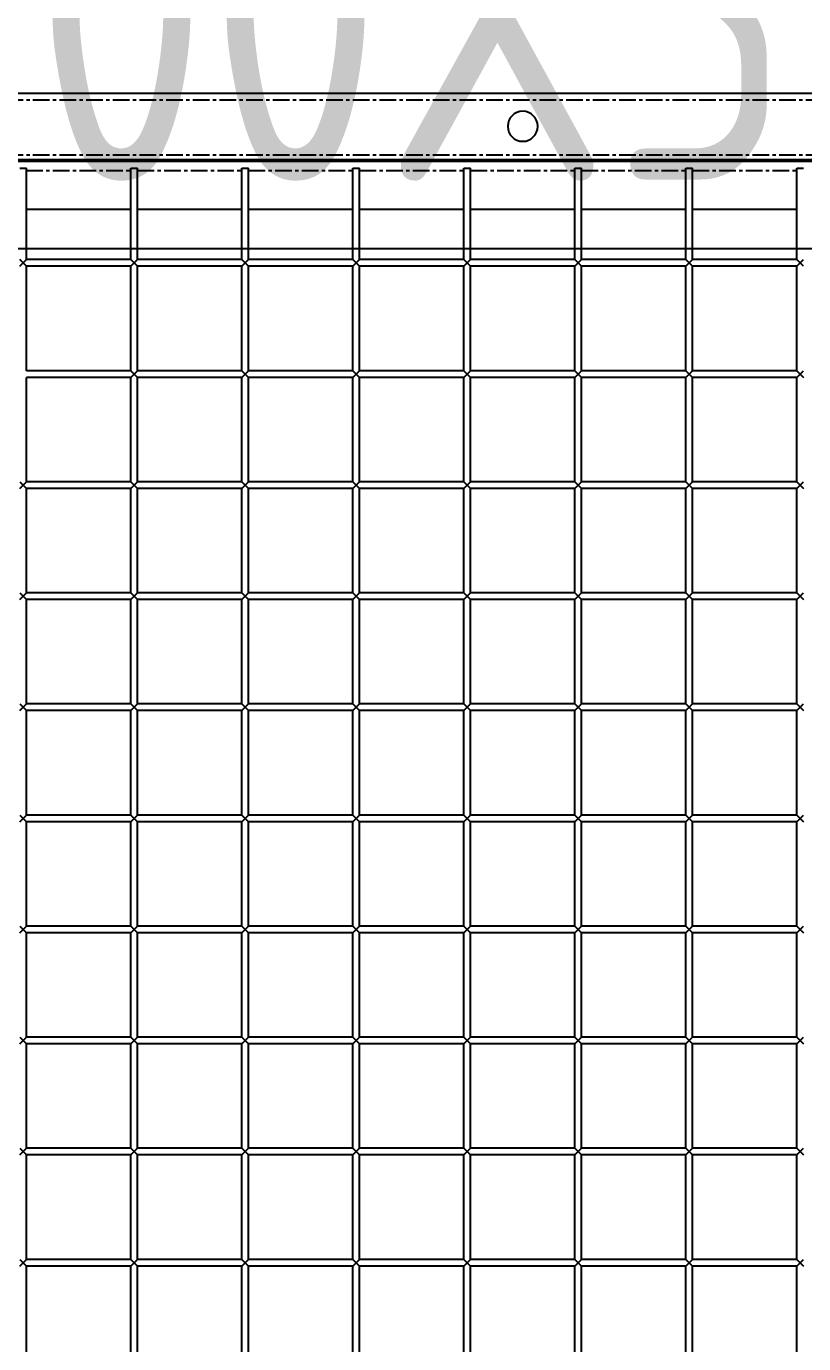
# Model space of a CAD drawing. Header units: millimetres. Extents: x -198529 to 244266, y -64 to 158464.
# Drawn here: x -148048 to -147698, y 108137 to 108730 of the extents above; entities that cross this region are included whole.
import ezdxf

# ---------------------------------------------------------------- set-up
doc = ezdxf.new("R2010")
doc.units = ezdxf.units.MM
doc.linetypes.add('CENTER', pattern=[12, 7.5, -1.5, 1.5, -1.5])
for name, color, linetype in [('0-DCC', 30, 'Continuous'), ('0-DCC-STRUC', 180, 'Continuous'), ('0-DCC-STRUC-T', 4, 'Continuous')]:
    doc.layers.add(name, color=color, linetype=linetype)
doc.styles.add('EDRI-COM', font='tssdeng.shx', dxfattribs={"width": 0.8, "bigfont": 'hztxt.shx'})

# ---------------------------------------------------------------- blocks, each defined once
blk = doc.blocks.new('DCC2850x1800(右)')
at = {"color": 0, "linetype": 'Continuous'}
for p, q in [((65614.5, -72678.48), (62966, -72678.48)), ((62966, -72709.38), (65613, -72709.38)), ((64142.5, -72712.38), (64139.5, -72712.38)), ((64142.5, -72753.48), (64142.5, -72712.38)), ((64189.5, -72753.48), (64189.5, -72712.38)), ((64192.5, -72712.38), (64189.5, -72712.38)), ((64192.5, -72753.48), (64192.5, -72712.38)), ((64239.5, -72753.48), (64239.5, -72712.38)), ((64242.5, -72712.38), (64239.5, -72712.38)), ((64242.5, -72753.48), (64242.5, -72712.38)), ((64289.5, -72753.48), (64289.5, -72712.38)), ((64292.5, -72712.38), (64289.5, -72712.38)), ((64292.5, -72753.48), (64292.5, -72712.38)), ((64339.5, -72753.48), (64339.5, -72712.38)), ((64342.5, -72712.38), (64339.5, -72712.38)), ((64342.5, -72753.48), (64342.5, -72712.38)), ((64389.5, -72753.48), (64389.5, -72712.38)), ((64392.5, -72712.38), (64389.5, -72712.38)), ((64392.5, -72753.48), (64392.5, -72712.38)), ((64439.5, -72753.48), (64439.5, -72712.38)), ((64442.5, -72712.38), (64439.5, -72712.38)), ((64442.5, -72753.48), (64442.5, -72712.38)), ((64489.5, -72753.48), (64489.5, -72712.38)), ((64492.5, -72712.38), (64489.5, -72712.38)), ((64142.5, -72730.88), (64189.5, -72730.88)), ((64192.5, -72730.88), (64239.5, -72730.88)), ((64242.5, -72730.88), (64289.5, -72730.88)), ((64292.5, -72730.88), (64339.5, -72730.88)), ((64342.5, -72730.88), (64389.5, -72730.88)), ((64392.5, -72730.88), (64439.5, -72730.88)), ((64442.5, -72730.88), (64489.5, -72730.88)), ((64142.5, -72756.48), (64139.5, -72753.48)), ((64139.5, -72756.48), (64142.5, -72753.48)), ((64142.5, -72753.48), (64189.5, -72753.48)), ((64142.5, -72756.48), (64189.5, -72756.48)), ((64142.5, -72803.48), (64142.5, -72756.48)), ((64192.5, -72756.48), (64189.5, -72753.48)), ((64189.5, -72756.48), (64192.5, -72753.48)), ((64189.5, -72803.48), (64189.5, -72756.48)), ((64192.5, -72753.48), (64239.5, -72753.48)), ((64192.5, -72756.48), (64239.5, -72756.48)), ((64192.5, -72803.48), (64192.5, -72756.48)), ((64242.5, -72756.48), (64239.5, -72753.48)), ((64239.5, -72756.48), (64242.5, -72753.48)), ((64239.5, -72803.48), (64239.5, -72756.48)), ((64242.5, -72753.48), (64289.5, -72753.48)), ((64242.5, -72756.48), (64289.5, -72756.48)), ((64242.5, -72803.48), (64242.5, -72756.48)), ((64292.5, -72756.48), (64289.5, -72753.48)), ((64289.5, -72756.48), (64292.5, -72753.48)), ((64289.5, -72803.48), (64289.5, -72756.48)), ((64292.5, -72753.48), (64339.5, -72753.48)), ((64292.5, -72756.48), (64339.5, -72756.48)), ((64292.5, -72803.48), (64292.5, -72756.48)), ((64342.5, -72756.48), (64339.5, -72753.48)), ((64339.5, -72756.48), (64342.5, -72753.48)), ((64339.5, -72803.48), (64339.5, -72756.48)), ((64342.5, -72753.48), (64389.5, -72753.48)), ((64342.5, -72756.48), (64389.5, -72756.48)), ((64342.5, -72803.48), (64342.5, -72756.48)), ((64392.5, -72756.48), (64389.5, -72753.48)), ((64389.5, -72756.48), (64392.5, -72753.48)), ((64389.5, -72803.48), (64389.5, -72756.48)), ((64392.5, -72753.48), (64439.5, -72753.48)), ((64392.5, -72756.48), (64439.5, -72756.48)), ((64392.5, -72803.48), (64392.5, -72756.48)), ((64442.5, -72756.48), (64439.5, -72753.48)), ((64439.5, -72756.48), (64442.5, -72753.48)), ((64439.5, -72803.48), (64439.5, -72756.48)), ((64442.5, -72753.48), (64489.5, -72753.48)), ((64442.5, -72756.48), (64489.5, -72756.48)), ((64442.5, -72803.48), (64442.5, -72756.48)), ((64492.5, -72756.48), (64489.5, -72753.48)), ((64489.5, -72756.48), (64492.5, -72753.48)), ((64489.5, -72803.48), (64489.5, -72756.48)), ((64142.5, -72806.48), (64139.5, -72803.48)), ((64142.5, -72803.48), (64139.5, -72806.48)), ((64142.5, -72803.48), (64189.5, -72803.48)), ((64142.5, -72853.48), (64142.5, -72806.48)), ((64142.5, -72806.48), (64189.5, -72806.48)), ((64192.5, -72806.48), (64189.5, -72803.48)), ((64192.5, -72803.48), (64189.5, -72806.48)), ((64189.5, -72853.48), (64189.5, -72806.48)), ((64192.5, -72803.48), (64239.5, -72803.48)), ((64192.5, -72853.48), (64192.5, -72806.48)), ((64192.5, -72806.48), (64239.5, -72806.48)), ((64242.5, -72806.48), (64239.5, -72803.48)), ((64242.5, -72803.48), (64239.5, -72806.48)), ((64239.5, -72853.48), (64239.5, -72806.48)), ((64242.5, -72803.48), (64289.5, -72803.48)), ((64242.5, -72853.48), (64242.5, -72806.48)), ((64242.5, -72806.48), (64289.5, -72806.48)), ((64292.5, -72806.48), (64289.5, -72803.48)), ((64292.5, -72803.48), (64289.5, -72806.48)), ((64289.5, -72853.48), (64289.5, -72806.48)), ((64292.5, -72803.48), (64339.5, -72803.48)), ((64292.5, -72853.48), (64292.5, -72806.48)), ((64292.5, -72806.48), (64339.5, -72806.48)), ((64342.5, -72806.48), (64339.5, -72803.48)), ((64342.5, -72803.48), (64339.5, -72806.48)), ((64339.5, -72853.48), (64339.5, -72806.48)), ((64342.5, -72803.48), (64389.5, -72803.48)), ((64342.5, -72853.48), (64342.5, -72806.48)), ((64342.5, -72806.48), (64389.5, -72806.48)), ((64392.5, -72806.48), (64389.5, -72803.48)), ((64392.5, -72803.48), (64389.5, -72806.48)), ((64389.5, -72853.48), (64389.5, -72806.48)), ((64392.5, -72803.48), (64439.5, -72803.48)), ((64392.5, -72853.48), (64392.5, -72806.48)), ((64392.5, -72806.48), (64439.5, -72806.48)), ((64442.5, -72806.48), (64439.5, -72803.48)), ((64442.5, -72803.48), (64439.5, -72806.48)), ((64439.5, -72853.48), (64439.5, -72806.48)), ((64442.5, -72803.48), (64489.5, -72803.48)), ((64442.5, -72853.48), (64442.5, -72806.48)), ((64442.5, -72806.48), (64489.5, -72806.48)), ((64489.5, -72853.48), (64489.5, -72806.48)), ((64142.5, -72856.48), (64139.5, -72853.48)), ((64142.5, -72853.48), (64139.5, -72856.48)), ((64142.5, -72853.48), (64189.5, -72853.48)), ((64192.5, -72856.48), (64189.5, -72853.48)), ((64192.5, -72853.48), (64189.5, -72856.48)), ((64192.5, -72853.48), (64239.5, -72853.48)), ((64242.5, -72856.48), (64239.5, -72853.48)), ((64242.5, -72853.48), (64239.5, -72856.48)), ((64242.5, -72853.48), (64289.5, -72853.48)), ((64292.5, -72856.48), (64289.5, -72853.48)), ((64292.5, -72853.48), (64289.5, -72856.48)), ((64292.5, -72853.48), (64339.5, -72853.48)), ((64342.5, -72856.48), (64339.5, -72853.48)), ((64342.5, -72853.48), (64339.5, -72856.48)), ((64342.5, -72853.48), (64389.5, -72853.48)), ((64392.5, -72856.48), (64389.5, -72853.48)), ((64392.5, -72853.48), (64389.5, -72856.48)), ((64392.5, -72853.48), (64439.5, -72853.48)), ((64442.5, -72856.48), (64439.5, -72853.48)), ((64442.5, -72853.48), (64439.5, -72856.48)), ((64442.5, -72853.48), (64489.5, -72853.48)), ((64492.5, -72856.48), (64489.5, -72853.48)), ((64492.5, -72853.48), (64489.5, -72856.48)), ((64142.5, -72903.48), (64142.5, -72856.48)), ((64142.5, -72856.48), (64189.5, -72856.48)), ((64189.5, -72903.48), (64189.5, -72856.48)), ((64192.5, -72903.48), (64192.5, -72856.48)), ((64192.5, -72856.48), (64239.5, -72856.48)), ((64239.5, -72903.48), (64239.5, -72856.48)), ((64242.5, -72903.48), (64242.5, -72856.48)), ((64242.5, -72856.48), (64289.5, -72856.48)), ((64289.5, -72903.48), (64289.5, -72856.48)), ((64292.5, -72903.48), (64292.5, -72856.48)), ((64292.5, -72856.48), (64339.5, -72856.48)), ((64339.5, -72903.48), (64339.5, -72856.48)), ((64342.5, -72903.48), (64342.5, -72856.48)), ((64342.5, -72856.48), (64389.5, -72856.48)), ((64389.5, -72903.48), (64389.5, -72856.48)), ((64392.5, -72903.48), (64392.5, -72856.48)), ((64392.5, -72856.48), (64439.5, -72856.48)), ((64439.5, -72903.48), (64439.5, -72856.48)), ((64442.5, -72903.48), (64442.5, -72856.48)), ((64442.5, -72856.48), (64489.5, -72856.48)), ((64489.5, -72903.48), (64489.5, -72856.48)), ((64142.5, -72906.48), (64139.5, -72903.48)), ((64142.5, -72903.48), (64139.5, -72906.48)), ((64142.5, -72903.48), (64189.5, -72903.48)), ((64142.5, -72953.48), (64142.5, -72906.48)), ((64142.5, -72906.48), (64189.5, -72906.48)), ((64192.5, -72906.48), (64189.5, -72903.48)), ((64192.5, -72903.48), (64189.5, -72906.48)), ((64189.5, -72953.48), (64189.5, -72906.48)), ((64192.5, -72903.48), (64239.5, -72903.48)), ((64192.5, -72953.48), (64192.5, -72906.48)), ((64192.5, -72906.48), (64239.5, -72906.48)), ((64242.5, -72906.48), (64239.5, -72903.48)), ((64242.5, -72903.48), (64239.5, -72906.48)), ((64239.5, -72953.48), (64239.5, -72906.48)), ((64242.5, -72903.48), (64289.5, -72903.48)), ((64242.5, -72953.48), (64242.5, -72906.48)), ((64242.5, -72906.48), (64289.5, -72906.48)), ((64292.5, -72906.48), (64289.5, -72903.48)), ((64292.5, -72903.48), (64289.5, -72906.48)), ((64289.5, -72953.48), (64289.5, -72906.48)), ((64292.5, -72903.48), (64339.5, -72903.48)), ((64292.5, -72953.48), (64292.5, -72906.48)), ((64292.5, -72906.48), (64339.5, -72906.48)), ((64342.5, -72906.48), (64339.5, -72903.48)), ((64342.5, -72903.48), (64339.5, -72906.48)), ((64339.5, -72953.48), (64339.5, -72906.48)), ((64342.5, -72903.48), (64389.5, -72903.48)), ((64342.5, -72953.48), (64342.5, -72906.48)), ((64342.5, -72906.48), (64389.5, -72906.48)), ((64392.5, -72906.48), (64389.5, -72903.48)), ((64392.5, -72903.48), (64389.5, -72906.48)), ((64389.5, -72953.48), (64389.5, -72906.48)), ((64392.5, -72903.48), (64439.5, -72903.48)), ((64392.5, -72953.48), (64392.5, -72906.48)), ((64392.5, -72906.48), (64439.5, -72906.48)), ((64442.5, -72906.48), (64439.5, -72903.48)), ((64442.5, -72903.48), (64439.5, -72906.48)), ((64439.5, -72953.48), (64439.5, -72906.48)), ((64442.5, -72903.48), (64489.5, -72903.48)), ((64442.5, -72953.48), (64442.5, -72906.48)), ((64442.5, -72906.48), (64489.5, -72906.48)), ((64492.5, -72906.48), (64489.5, -72903.48)), ((64492.5, -72903.48), (64489.5, -72906.48)), ((64489.5, -72953.48), (64489.5, -72906.48)), ((64142.5, -72956.48), (64139.5, -72953.48)), ((64142.5, -72953.48), (64139.5, -72956.48)), ((64142.5, -72953.48), (64189.5, -72953.48)), ((64192.5, -72956.48), (64189.5, -72953.48)), ((64192.5, -72953.48), (64189.5, -72956.48)), ((64192.5, -72953.48), (64239.5, -72953.48)), ((64242.5, -72956.48), (64239.5, -72953.48)), ((64242.5, -72953.48), (64239.5, -72956.48)), ((64242.5, -72953.48), (64289.5, -72953.48)), ((64292.5, -72956.48), (64289.5, -72953.48)), ((64292.5, -72953.48), (64289.5, -72956.48)), ((64292.5, -72953.48), (64339.5, -72953.48)), ((64342.5, -72956.48), (64339.5, -72953.48)), ((64342.5, -72953.48), (64339.5, -72956.48)), ((64342.5, -72953.48), (64389.5, -72953.48)), ((64392.5, -72956.48), (64389.5, -72953.48)), ((64392.5, -72953.48), (64389.5, -72956.48)), ((64392.5, -72953.48), (64439.5, -72953.48)), ((64442.5, -72956.48), (64439.5, -72953.48)), ((64442.5, -72953.48), (64439.5, -72956.48)), ((64442.5, -72953.48), (64489.5, -72953.48)), ((64492.5, -72956.48), (64489.5, -72953.48)), ((64492.5, -72953.48), (64489.5, -72956.48)), ((64142.5, -73003.48), (64142.5, -72956.48)), ((64142.5, -72956.48), (64189.5, -72956.48)), ((64189.5, -73003.48), (64189.5, -72956.48)), ((64192.5, -73003.48), (64192.5, -72956.48)), ((64192.5, -72956.48), (64239.5, -72956.48)), ((64239.5, -73003.48), (64239.5, -72956.48)), ((64242.5, -73003.48), (64242.5, -72956.48)), ((64242.5, -72956.48), (64289.5, -72956.48)), ((64289.5, -73003.48), (64289.5, -72956.48)), ((64292.5, -73003.48), (64292.5, -72956.48)), ((64292.5, -72956.48), (64339.5, -72956.48)), ((64339.5, -73003.48), (64339.5, -72956.48)), ((64342.5, -73003.48), (64342.5, -72956.48)), ((64342.5, -72956.48), (64389.5, -72956.48)), ((64389.5, -73003.48), (64389.5, -72956.48)), ((64392.5, -73003.48), (64392.5, -72956.48)), ((64392.5, -72956.48), (64439.5, -72956.48)), ((64439.5, -73003.48), (64439.5, -72956.48)), ((64442.5, -73003.48), (64442.5, -72956.48)), ((64442.5, -72956.48), (64489.5, -72956.48)), ((64489.5, -73003.48), (64489.5, -72956.48)), ((64142.5, -73006.48), (64139.5, -73003.48)), ((64142.5, -73003.48), (64139.5, -73006.48)), ((64142.5, -73003.48), (64189.5, -73003.48)), ((64142.5, -73053.48), (64142.5, -73006.48)), ((64142.5, -73006.48), (64189.5, -73006.48)), ((64192.5, -73006.48), (64189.5, -73003.48)), ((64192.5, -73003.48), (64189.5, -73006.48)), ((64189.5, -73053.48), (64189.5, -73006.48)), ((64192.5, -73003.48), (64239.5, -73003.48)), ((64192.5, -73053.48), (64192.5, -73006.48)), ((64192.5, -73006.48), (64239.5, -73006.48)), ((64242.5, -73006.48), (64239.5, -73003.48)), ((64242.5, -73003.48), (64239.5, -73006.48)), ((64239.5, -73053.48), (64239.5, -73006.48)), ((64242.5, -73003.48), (64289.5, -73003.48)), ((64242.5, -73053.48), (64242.5, -73006.48)), ((64242.5, -73006.48), (64289.5, -73006.48)), ((64292.5, -73006.48), (64289.5, -73003.48)), ((64292.5, -73003.48), (64289.5, -73006.48)), ((64289.5, -73053.48), (64289.5, -73006.48)), ((64292.5, -73003.48), (64339.5, -73003.48)), ((64292.5, -73053.48), (64292.5, -73006.48)), ((64292.5, -73006.48), (64339.5, -73006.48)), ((64342.5, -73006.48), (64339.5, -73003.48)), ((64342.5, -73003.48), (64339.5, -73006.48)), ((64339.5, -73053.48), (64339.5, -73006.48)), ((64342.5, -73003.48), (64389.5, -73003.48)), ((64342.5, -73053.48), (64342.5, -73006.48)), ((64342.5, -73006.48), (64389.5, -73006.48)), ((64392.5, -73006.48), (64389.5, -73003.48)), ((64392.5, -73003.48), (64389.5, -73006.48)), ((64389.5, -73053.48), (64389.5, -73006.48)), ((64392.5, -73003.48), (64439.5, -73003.48)), ((64392.5, -73053.48), (64392.5, -73006.48)), ((64392.5, -73006.48), (64439.5, -73006.48)), ((64442.5, -73006.48), (64439.5, -73003.48)), ((64442.5, -73003.48), (64439.5, -73006.48)), ((64439.5, -73053.48), (64439.5, -73006.48)), ((64442.5, -73003.48), (64489.5, -73003.48)), ((64442.5, -73053.48), (64442.5, -73006.48)), ((64442.5, -73006.48), (64489.5, -73006.48)), ((64492.5, -73006.48), (64489.5, -73003.48)), ((64492.5, -73003.48), (64489.5, -73006.48)), ((64489.5, -73053.48), (64489.5, -73006.48)), ((64142.5, -73056.48), (64139.5, -73053.48)), ((64142.5, -73053.48), (64139.5, -73056.48)), ((64142.5, -73053.48), (64189.5, -73053.48)), ((64192.5, -73056.48), (64189.5, -73053.48)), ((64192.5, -73053.48), (64189.5, -73056.48)), ((64192.5, -73053.48), (64239.5, -73053.48)), ((64242.5, -73056.48), (64239.5, -73053.48)), ((64242.5, -73053.48), (64239.5, -73056.48)), ((64242.5, -73053.48), (64289.5, -73053.48)), ((64292.5, -73056.48), (64289.5, -73053.48)), ((64292.5, -73053.48), (64289.5, -73056.48)), ((64292.5, -73053.48), (64339.5, -73053.48)), ((64342.5, -73056.48), (64339.5, -73053.48)), ((64342.5, -73053.48), (64339.5, -73056.48)), ((64342.5, -73053.48), (64389.5, -73053.48)), ((64392.5, -73056.48), (64389.5, -73053.48)), ((64392.5, -73053.48), (64389.5, -73056.48)), ((64392.5, -73053.48), (64439.5, -73053.48)), ((64442.5, -73056.48), (64439.5, -73053.48)), ((64442.5, -73053.48), (64439.5, -73056.48)), ((64442.5, -73053.48), (64489.5, -73053.48)), ((64492.5, -73056.48), (64489.5, -73053.48)), ((64492.5, -73053.48), (64489.5, -73056.48)), ((64142.5, -73103.48), (64142.5, -73056.48)), ((64142.5, -73056.48), (64189.5, -73056.48)), ((64189.5, -73103.48), (64189.5, -73056.48)), ((64192.5, -73103.48), (64192.5, -73056.48)), ((64192.5, -73056.48), (64239.5, -73056.48)), ((64239.5, -73103.48), (64239.5, -73056.48)), ((64242.5, -73103.48), (64242.5, -73056.48)), ((64242.5, -73056.48), (64289.5, -73056.48)), ((64289.5, -73103.48), (64289.5, -73056.48)), ((64292.5, -73103.48), (64292.5, -73056.48)), ((64292.5, -73056.48), (64339.5, -73056.48)), ((64339.5, -73103.48), (64339.5, -73056.48)), ((64342.5, -73103.48), (64342.5, -73056.48)), ((64342.5, -73056.48), (64389.5, -73056.48)), ((64389.5, -73103.48), (64389.5, -73056.48)), ((64392.5, -73103.48), (64392.5, -73056.48)), ((64392.5, -73056.48), (64439.5, -73056.48)), ((64439.5, -73103.48), (64439.5, -73056.48)), ((64442.5, -73103.48), (64442.5, -73056.48)), ((64442.5, -73056.48), (64489.5, -73056.48)), ((64489.5, -73103.48), (64489.5, -73056.48)), ((64142.5, -73106.48), (64139.5, -73103.48)), ((64142.5, -73103.48), (64139.5, -73106.48)), ((64142.5, -73103.48), (64189.5, -73103.48)), ((64142.5, -73153.48), (64142.5, -73106.48)), ((64142.5, -73106.48), (64189.5, -73106.48)), ((64192.5, -73106.48), (64189.5, -73103.48)), ((64192.5, -73103.48), (64189.5, -73106.48)), ((64189.5, -73153.48), (64189.5, -73106.48)), ((64192.5, -73103.48), (64239.5, -73103.48)), ((64192.5, -73153.48), (64192.5, -73106.48)), ((64192.5, -73106.48), (64239.5, -73106.48)), ((64242.5, -73106.48), (64239.5, -73103.48)), ((64242.5, -73103.48), (64239.5, -73106.48)), ((64239.5, -73153.48), (64239.5, -73106.48)), ((64242.5, -73103.48), (64289.5, -73103.48)), ((64242.5, -73153.48), (64242.5, -73106.48)), ((64242.5, -73106.48), (64289.5, -73106.48)), ((64292.5, -73106.48), (64289.5, -73103.48)), ((64292.5, -73103.48), (64289.5, -73106.48)), ((64289.5, -73153.48), (64289.5, -73106.48)), ((64292.5, -73103.48), (64339.5, -73103.48)), ((64292.5, -73153.48), (64292.5, -73106.48)), ((64292.5, -73106.48), (64339.5, -73106.48)), ((64342.5, -73106.48), (64339.5, -73103.48)), ((64342.5, -73103.48), (64339.5, -73106.48)), ((64339.5, -73153.48), (64339.5, -73106.48)), ((64342.5, -73103.48), (64389.5, -73103.48)), ((64342.5, -73153.48), (64342.5, -73106.48)), ((64342.5, -73106.48), (64389.5, -73106.48)), ((64392.5, -73106.48), (64389.5, -73103.48)), ((64392.5, -73103.48), (64389.5, -73106.48)), ((64389.5, -73153.48), (64389.5, -73106.48)), ((64392.5, -73103.48), (64439.5, -73103.48)), ((64392.5, -73153.48), (64392.5, -73106.48)), ((64392.5, -73106.48), (64439.5, -73106.48)), ((64442.5, -73106.48), (64439.5, -73103.48)), ((64442.5, -73103.48), (64439.5, -73106.48)), ((64439.5, -73153.48), (64439.5, -73106.48)), ((64442.5, -73103.48), (64489.5, -73103.48)), ((64442.5, -73153.48), (64442.5, -73106.48)), ((64442.5, -73106.48), (64489.5, -73106.48)), ((64492.5, -73106.48), (64489.5, -73103.48)), ((64492.5, -73103.48), (64489.5, -73106.48)), ((64489.5, -73153.48), (64489.5, -73106.48)), ((64142.5, -73156.48), (64139.5, -73153.48)), ((64142.5, -73153.48), (64139.5, -73156.48)), ((64142.5, -73153.48), (64189.5, -73153.48)), ((64192.5, -73156.48), (64189.5, -73153.48)), ((64192.5, -73153.48), (64189.5, -73156.48)), ((64192.5, -73153.48), (64239.5, -73153.48)), ((64242.5, -73156.48), (64239.5, -73153.48)), ((64242.5, -73153.48), (64239.5, -73156.48)), ((64242.5, -73153.48), (64289.5, -73153.48)), ((64292.5, -73156.48), (64289.5, -73153.48)), ((64292.5, -73153.48), (64289.5, -73156.48)), ((64292.5, -73153.48), (64339.5, -73153.48)), ((64342.5, -73156.48), (64339.5, -73153.48)), ((64342.5, -73153.48), (64339.5, -73156.48)), ((64342.5, -73153.48), (64389.5, -73153.48)), ((64392.5, -73156.48), (64389.5, -73153.48)), ((64392.5, -73153.48), (64389.5, -73156.48)), ((64392.5, -73153.48), (64439.5, -73153.48)), ((64442.5, -73156.48), (64439.5, -73153.48)), ((64442.5, -73153.48), (64439.5, -73156.48)), ((64442.5, -73153.48), (64489.5, -73153.48)), ((64492.5, -73156.48), (64489.5, -73153.48)), ((64492.5, -73153.48), (64489.5, -73156.48)), ((64142.5, -73203.48), (64142.5, -73156.48)), ((64142.5, -73156.48), (64189.5, -73156.48)), ((64189.5, -73203.48), (64189.5, -73156.48)), ((64192.5, -73203.48), (64192.5, -73156.48)), ((64192.5, -73156.48), (64239.5, -73156.48)), ((64239.5, -73203.48), (64239.5, -73156.48)), ((64242.5, -73203.48), (64242.5, -73156.48)), ((64242.5, -73156.48), (64289.5, -73156.48)), ((64289.5, -73203.48), (64289.5, -73156.48)), ((64292.5, -73203.48), (64292.5, -73156.48)), ((64292.5, -73156.48), (64339.5, -73156.48)), ((64339.5, -73203.48), (64339.5, -73156.48)), ((64342.5, -73203.48), (64342.5, -73156.48)), ((64342.5, -73156.48), (64389.5, -73156.48)), ((64389.5, -73203.48), (64389.5, -73156.48)), ((64392.5, -73203.48), (64392.5, -73156.48)), ((64392.5, -73156.48), (64439.5, -73156.48)), ((64439.5, -73203.48), (64439.5, -73156.48)), ((64442.5, -73203.48), (64442.5, -73156.48)), ((64442.5, -73156.48), (64489.5, -73156.48)), ((64489.5, -73203.48), (64489.5, -73156.48)), ((64142.5, -73206.48), (64139.5, -73203.48)), ((64142.5, -73203.48), (64139.5, -73206.48)), ((64142.5, -73203.48), (64189.5, -73203.48)), ((64192.5, -73206.48), (64189.5, -73203.48)), ((64192.5, -73203.48), (64189.5, -73206.48)), ((64192.5, -73203.48), (64239.5, -73203.48)), ((64242.5, -73206.48), (64239.5, -73203.48)), ((64242.5, -73203.48), (64239.5, -73206.48)), ((64242.5, -73203.48), (64289.5, -73203.48)), ((64292.5, -73206.48), (64289.5, -73203.48)), ((64292.5, -73203.48), (64289.5, -73206.48)), ((64292.5, -73203.48), (64339.5, -73203.48)), ((64342.5, -73206.48), (64339.5, -73203.48)), ((64342.5, -73203.48), (64339.5, -73206.48)), ((64342.5, -73203.48), (64389.5, -73203.48)), ((64392.5, -73206.48), (64389.5, -73203.48)), ((64392.5, -73203.48), (64389.5, -73206.48)), ((64392.5, -73203.48), (64439.5, -73203.48)), ((64442.5, -73206.48), (64439.5, -73203.48)), ((64442.5, -73203.48), (64439.5, -73206.48)), ((64442.5, -73203.48), (64489.5, -73203.48)), ((64492.5, -73206.48), (64489.5, -73203.48)), ((64492.5, -73203.48), (64489.5, -73206.48)), ((64142.5, -73253.48), (64142.5, -73206.48)), ((64142.5, -73206.48), (64189.5, -73206.48)), ((64189.5, -73253.48), (64189.5, -73206.48)), ((64192.5, -73253.48), (64192.5, -73206.48)), ((64192.5, -73206.48), (64239.5, -73206.48)), ((64239.5, -73253.48), (64239.5, -73206.48)), ((64242.5, -73253.48), (64242.5, -73206.48)), ((64242.5, -73206.48), (64289.5, -73206.48)), ((64289.5, -73253.48), (64289.5, -73206.48)), ((64292.5, -73253.48), (64292.5, -73206.48)), ((64292.5, -73206.48), (64339.5, -73206.48)), ((64339.5, -73253.48), (64339.5, -73206.48)), ((64342.5, -73253.48), (64342.5, -73206.48)), ((64342.5, -73206.48), (64389.5, -73206.48)), ((64389.5, -73253.48), (64389.5, -73206.48)), ((64392.5, -73253.48), (64392.5, -73206.48)), ((64392.5, -73206.48), (64439.5, -73206.48)), ((64439.5, -73253.48), (64439.5, -73206.48)), ((64442.5, -73253.48), (64442.5, -73206.48)), ((64442.5, -73206.48), (64489.5, -73206.48)), ((64489.5, -73253.48), (64489.5, -73206.48))]:
    blk.add_line(p, q, dxfattribs=at)
at = {"color": 0, "linetype": 'CENTER'}
for p, q in [((65614.5, -72681.48), (62966, -72681.48)), ((65614.5, -72706.38), (62966, -72706.38)), ((64189.5, -72713.38), (64142.5, -72713.38)), ((64239.5, -72713.38), (64192.5, -72713.38)), ((64289.5, -72713.38), (64242.5, -72713.38)), ((64339.5, -72713.38), (64292.5, -72713.38)), ((64389.5, -72713.38), (64342.5, -72713.38)), ((64439.5, -72713.38), (64392.5, -72713.38)), ((64489.5, -72713.38), (64442.5, -72713.38))]:
    blk.add_line(p, q, dxfattribs=at)
at = {"color": 0, "linetype": 'Continuous'}
blk.add_circle((64266, -72693.48), 6.75, dxfattribs=at)

msp = doc.modelspace()

# ---------------------------------------------------------------- linework, layer by layer
at = {"layer": '0-DCC-STRUC'}
for points in [[(-149261.16, 108630.01), (-146511.27, 108630.01), (-146511.27, 108830.01), (-149261.16, 108830.01)], [(-149261.16, 108670.01), (-146511.27, 108670.01), (-146511.27, 108790.01), (-149261.16, 108790.01)]]:
    msp.add_lwpolyline(points, close=True, dxfattribs=at)

# ---------------------------------------------------------------- block references
at = {"layer": '0-DCC', "xscale": -1}
msp.add_blockref('DCC2850x1800(右)', (-83558.27, 181378.49), dxfattribs=at)

# ---------------------------------------------------------------- texts
at = {"layer": '0-DCC-STRUC-T', "style": 'EDRI-COM', "width": 0.8}
msp.add_text('C200X100X35X3.0', height=150, dxfattribs=at).set_placement((-148521.92, 108660.57))

doc.saveas('drawing.dxf')
